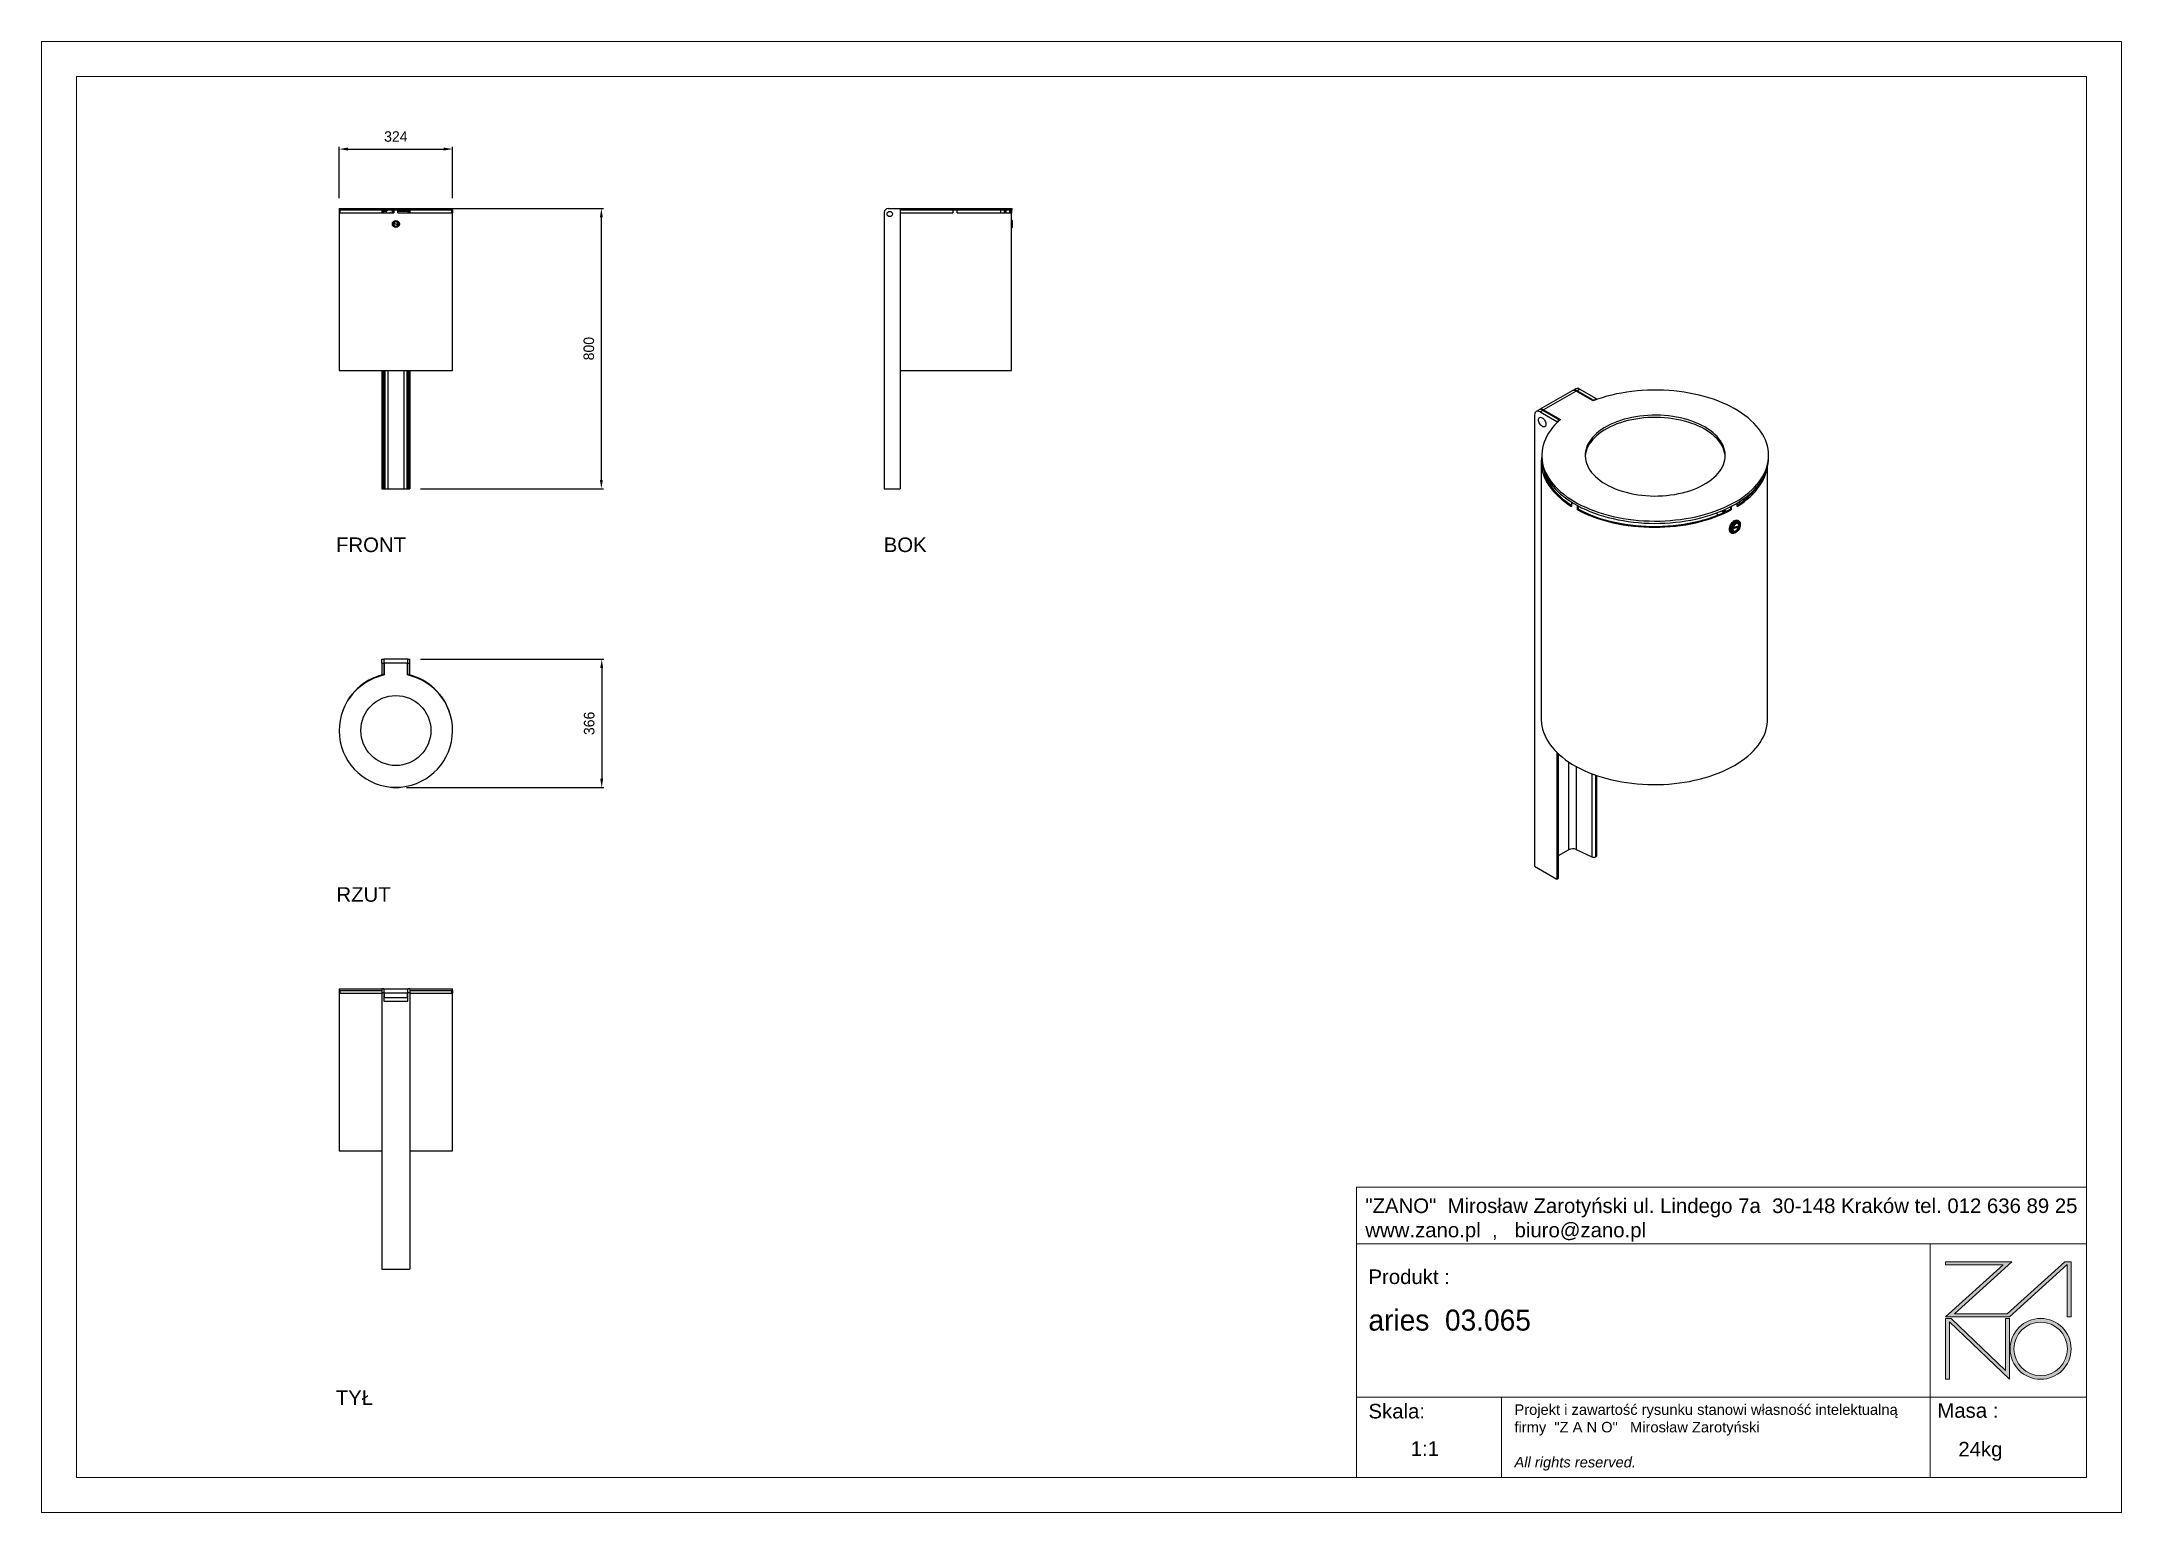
# Model space of a CAD drawing. Header units: millimetres. Extents: x 1935 to 7875, y -196 to 4004.
import ezdxf

# ---------------------------------------------------------------- set-up
doc = ezdxf.new("R2010")
doc.units = ezdxf.units.MM
doc.header["$PDSIZE"] = -1
doc.layers.add('tabelka', color=155, linetype='Continuous')
doc.layers.add('WYMIAR', color=96, linetype='Continuous')
doc.dimstyles.new('1-1', dxfattribs={"dimtxt": 30, "dimasz": 25, "dimexe": 6.25, "dimexo": 30, "dimgap": 20.625, "dimtad": 1, "dimdec": 1, "dimtxsty": 'Standard', "dimcen": 0, "dimclrd": 2, "dimclre": 2, "dimclrt": 2, "dimadec": 0, "dimazin": 0, "dimtfac": 1, "dimtdec": 1, "dimtmove": 0, "dimatfit": 3, "dimfxl": 0, "dimarcsym": 0})

# ---------------------------------------------------------------- blocks, each defined once
blk = doc.blocks.new('zano')
at = {"layer": 'Defpoints', "lineweight": 5}
for points in [[(6270.2, 3716.2), (6270.2, 3707.4), (6434.8, 3707.4), (6270.2, 3558.4), (6452.4, 3558.4), (6617.9, 3708.2), (6617.9, 3558.4), (6628.6, 3558.4), (6628.6, 3716.2), (6610.7, 3716.2), (6446.1, 3567.2), (6295.4, 3567.2), (6459.9, 3716.2), (6270.2, 3716.2), (6270.2, 3707.4)], [(6270.2, 3554.4), (6286.2, 3554.4), (6441.7, 3405.6), (6441.7, 3554.4), (6452.4, 3554.4), (6452.4, 3380.5), (6281, 3544.6), (6281, 3380.5), (6270.2, 3380.5)]]:
    blk.add_hatch(color=251, dxfattribs=at).paths.add_polyline_path(points)
h = blk.add_hatch(color=251, dxfattribs=at)
h.paths.add_polyline_path([(6454.7, 3467.4, 1), (6628.6, 3467.4, 1)])
h.paths.add_polyline_path([(6617.9, 3467.4, -1), (6465.4, 3467.4, -1)], flags=16)
at = {"layer": 'Defpoints', "color": 251, "lineweight": 5}
blk.add_lwpolyline([(6434.8, 3707.4), (6270.2, 3558.4), (6452.4, 3558.4), (6617.9, 3708.2), (6617.9, 3558.4), (6628.6, 3558.4), (6628.6, 3716.2), (6610.7, 3716.2), (6446.1, 3567.2), (6295.4, 3567.2), (6459.9, 3716.2), (6270.2, 3716.2), (6270.2, 3707.4), (6432.1, 3707.4)], dxfattribs=at)
for points in [[(6270.2, 3716.2), (6270.2, 3707.4), (6434.8, 3707.4), (6270.2, 3558.4), (6452.4, 3558.4), (6617.9, 3708.2), (6617.9, 3558.4), (6628.6, 3558.4), (6628.6, 3716.2), (6610.7, 3716.2), (6446.1, 3567.2), (6295.4, 3567.2), (6459.9, 3716.2), (6270.2, 3716.2), (6270.2, 3707.4)], [(6270.2, 3554.4), (6286.2, 3554.4), (6441.7, 3405.6), (6441.7, 3554.4), (6452.4, 3554.4), (6452.4, 3380.5), (6281, 3544.6), (6281, 3380.5), (6270.2, 3380.5)]]:
    blk.add_lwpolyline(points, close=True, dxfattribs=at)
for radius in [87, 76.3]:
    blk.add_circle((6541.7, 3467.4), radius, dxfattribs=at)
blk = doc.blocks.new('TABELA')
at = {"layer": 'tabelka', "lineweight": 5}
for p, q in [((4587.4, 3929.4), (6672.4, 3929.4)), ((4587.4, 3767.6), (4587.4, 3929.4)), ((4587.4, 3929.4), (6672.4, 3929.4)), ((6226.5, 3767.6), (6226.5, 3329)), ((4587.4, 3329), (6672.4, 3329)), ((5001.6, 3329), (5001.6, 3100.4)), ((6226.5, 3329), (6226.5, 3100.4))]:
    blk.add_line(p, q, dxfattribs=at)
blk.add_lwpolyline([(4587.4, 3767.6), (6672.4, 3767.6), (6672.4, 3100.4), (4587.4, 3100.4)], close=True, dxfattribs=at)
blk.add_blockref('zano', (0, 0))
at = {"layer": 'tabelka', "lineweight": 5, "attachment_point": 1}
for s, insert, char_height, width in [('{\\fArial|b0|i0|c238|p34;"ZANO"  Mirosław Zarotyński ul. Lindego 7a  30-148 Kraków tel. 012 636 89 25\\Pwww.zano.pl  ,   biuro@zano.pl}', (4613, 3896.9), 41.595, 2040.38), ('{\\fArial|b0|i0|c238|p34;Produkt : }', (4622, 3694.1), 41.595, 265.273), ('{\\fCentury Gothic|b0|i0|c238|p34;aries  03.065}', (4622, 3579.5), 60, 713.135), ('{\\fArial|b0|i0|c238|p34;Skala: }', (4622, 3310.3), 41.595, 191.675), ('{\\fArial|b0|i0|c238|p34;Masa :}', (6246.7, 3312.2), 41.595, 200.457), ('{\\fArial|b0|i0|c238|p34;1:1}', (4742.5, 3203.5), 41.595, 42.482), ('{\\fArial|b0|i0|c238|p34;24kg}', (6306.7, 3201.8), 41.595, 42.482)]:
    blk.add_mtext(s, dxfattribs=dict(at, insert=insert, char_height=char_height, width=width))
at = {"layer": 'tabelka', "color": 1, "lineweight": 5, "insert": (5038.9, 3308.9), "char_height": 30, "width": 1186.12, "attachment_point": 1}
blk.add_mtext('{\\fArial|b0|i0|c0|p34;Projekt i zawartość rysunku stanowi własność intelektualną firmy \\fArial|b0|i0|c238|p34; "Z A N O"   Mirosław Zarotyński\\fArial|b0|i1|c238|p34;\\P\\PAll rights reserved.}', dxfattribs=at)
blk = doc.blocks.new('izometria')
for p, q in [((-902, 2274.8), (-995.3, 2220.9)), ((-891, 2273.7), (-984.3, 2219.8)), ((-892.1, 2280.5), (-900.3, 2275.7)), ((-842.9, 2245.9), (-891, 2273.7)), ((-889.3, 2274.7), (-881.1, 2279.4)), ((-846.2, 2249.8), (-889.3, 2274.7)), ((-833, 2251.6), (-881.1, 2279.4)), ((-1009.8, 2205.1), (-1009.8, 916.6)), ((-997, 2219.9), (-1005.2, 2215.2)), ((-994.2, 2214.1), (-986, 2218.8)), ((-994.2, 2214.1), (-946.1, 2186.3)), ((-986, 2218.8), (-943, 2194)), ((-984.3, 2219.8), (-936.2, 2192)), ((-984.3, 2217.8), (-984.3, 2219.8)), ((-846.2, 2249.8), (-846.2, 2247.9)), ((-835.6, 2250.1), (-833, 2251.6)), ((-835.6, 2250.1), (-835.6, 2248.6)), ((-833, 2251.6), (-833, 2249.5)), ((-946.1, 2186.3), (-943.5, 2187.8)), ((-946.1, 2186.3), (-946.1, 2182.7)), ((-943.5, 2187.8), (-943.5, 2185.3)), ((-941.2, 2187.5), (-941.2, 2191.1)), ((-941.2, 2188.4), (-940.6, 2188)), ((-989.3, 2089.5), (-989.3, 2083)), ((-341.3, 2083), (-341.3, 2089.5)), ((-990.6, 2071.3), (-990.6, 1336.4)), ((-344.6, 1336.4), (-344.6, 2056)), ((-410.7, 1962.1), (-414.6, 1964.4)), ((-408.3, 1964), (-412.1, 1966.2)), ((-904.4, 1956.7), (-904.4, 1944.4)), ((-887.4, 1934.6), (-887.4, 1946.8)), ((-884.6, 1936.2), (-887.4, 1934.6)), ((-884.6, 1936.2), (-884.6, 1945.3)), ((-487.3, 1922.4), (-489.3, 1918.6)), ((-489.2, 1925.9), (-489.2, 1922.6)), ((-489.2, 1922.6), (-487.7, 1921.7)), ((-484.5, 1920.8), (-484.7, 1920.4)), ((-475.9, 1931.2), (-469.1, 1927.2)), ((-472.6, 1932.6), (-466.2, 1928.9)), ((-469.1, 1927.2), (-466.2, 1928.9)), ((-469.1, 1927.2), (-469, 1927.2)), ((-469.1, 1927.2), (-469.1, 1927.1)), ((-462.7, 1930.1), (-467.5, 1932.9)), ((-457.4, 1932.8), (-451, 1936.4)), ((-450.7, 1942.8), (-450.7, 1936.2)), ((-447.9, 1934.6), (-450.7, 1936.2)), ((-447.9, 1944.3), (-447.9, 1934.6)), ((-430.9, 1944.4), (-430.9, 1953.8)), ((-430.9, 1948.1), (-427.7, 1949.9)), ((-426.4, 1902.8), (-429.2, 1904.5)), ((-423.1, 1953), (-427.8, 1955.7)), ((-449.2, 1869.8), (-446.4, 1868.2)), ((-445.9, 1882.1), (-443.4, 1880.7)), ((-430.1, 1886.8), (-445.8, 1882.5)), ((-444.8, 1885.5), (-442.7, 1884.3)), ((-443.8, 1876), (-441, 1874.3)), ((-427.3, 1885.2), (-443.4, 1880.7)), ((-442.7, 1884.3), (-426.5, 1888.7)), ((-436.4, 1869.2), (-435, 1870)), ((-429, 1895.1), (-431.8, 1896.7)), ((-430.1, 1886.8), (-427.3, 1885.2)), ((-422.3, 1892.1), (-422.3, 1893.7)), ((-946.1, 1241.9), (-946.1, 879.9)), ((-943.5, 1239.4), (-943.5, 881.3)), ((-941.2, 884.6), (-941.2, 1237.2)), ((-912.6, 1214.8), (-912.6, 963.7)), ((-891.2, 1201.8), (-891.2, 964.4)), ((-846.3, 1181), (-846.3, 943.4)), ((-835.6, 1177.1), (-835.6, 943.7)), ((-833, 1176.2), (-833, 945.2)), ((-941.2, 947.2), (-912.6, 963.7)), ((-891.2, 964.4), (-846.3, 943.4)), ((-1009.8, 916.6), (-946.1, 879.9)), ((-835.6, 943.7), (-833, 945.2)), ((-946.1, 879.9), (-943.5, 881.3))]:
    blk.add_line(p, q)
at = {"flags": 128}
for points in [[(-936.2, 2192), (-944.2, 2184.6), (-951.6, 2177), (-958.3, 2169.2), (-964.5, 2161.3), (-969.9, 2153.1), (-974.7, 2144.9), (-978.9, 2136.5), (-982.3, 2128), (-985.1, 2119.4), (-987.1, 2110.8), (-988.5, 2102.1), (-989.2, 2093.4), (-989.1, 2084.7), (-988.4, 2076), (-987, 2067.3), (-984.8, 2058.7), (-982, 2050.1), (-978.5, 2041.6), (-974.3, 2033.3), (-969.4, 2025), (-963.9, 2016.9), (-957.7, 2009), (-950.9, 2001.2), (-943.4, 1993.6), (-935.4, 1986.2), (-926.7, 1979.1), (-917.6, 1972.1), (-907.8, 1965.5), (-897.5, 1959.1), (-886.8, 1953), (-875.5, 1947.2), (-863.8, 1941.7), (-851.6, 1936.5), (-839.1, 1931.7), (-826.2, 1927.1), (-812.9, 1923), (-799.3, 1919.2), (-785.4, 1915.8), (-771.2, 1912.7), (-756.9, 1910.1), (-742.3, 1907.8), (-727.5, 1905.9), (-712.7, 1904.5), (-697.7, 1903.4), (-682.6, 1902.7), (-667.5, 1902.5), (-652.4, 1902.6), (-637.3, 1903.1), (-622.3, 1904.1), (-607.4, 1905.5), (-592.6, 1907.2), (-578, 1909.4), (-563.6, 1911.9), (-549.3, 1914.8), (-535.4, 1918.1), (-521.7, 1921.8), (-508.3, 1925.9), (-495.3, 1930.3), (-482.6, 1935), (-470.3, 1940.1), (-458.5, 1945.5), (-447.1, 1951.2), (-436.2, 1957.2), (-425.7, 1963.5), (-415.8, 1970.1), (-406.5, 1977), (-397.7, 1984), (-389.4, 1991.4), (-381.8, 1998.9), (-374.8, 2006.6), (-368.4, 2014.5), (-362.7, 2022.6), (-357.6, 2030.8), (-353.2, 2039.1), (-349.5, 2047.6), (-346.5, 2056.1), (-344.1, 2064.7), (-342.5, 2073.4), (-341.5, 2082.1), (-341.3, 2090.8), (-341.7, 2099.5), (-342.9, 2108.2), (-344.7, 2116.9), (-347.3, 2125.4), (-350.5, 2134), (-354.5, 2142.4), (-359.1, 2150.7), (-364.4, 2158.8), (-370.3, 2166.9), (-376.8, 2174.7), (-384, 2182.4), (-391.8, 2189.8), (-400.2, 2197.1), (-409.2, 2204.1), (-418.7, 2210.9), (-428.8, 2217.4), (-439.4, 2223.6), (-450.4, 2229.5), (-462, 2235.1), (-474, 2240.5), (-486.3, 2245.4), (-499.1, 2250.1), (-512.3, 2254.4), (-525.7, 2258.3), (-539.5, 2261.9), (-553.6, 2265.1), (-567.9, 2267.9), (-582.4, 2270.3), (-597, 2272.3), (-611.9, 2274), (-626.8, 2275.2), (-641.9, 2276), (-656.9, 2276.5), (-672, 2276.5), (-687.1, 2276.1), (-702.2, 2275.3), (-717.1, 2274.1), (-732, 2272.5), (-746.7, 2270.5), (-761.2, 2268.1), (-775.5, 2265.4), (-789.6, 2262.2), (-803.4, 2258.7), (-816.9, 2254.8), (-830.1, 2250.5), (-842.9, 2245.9)], [(-889.3, 2274.7), (-892.3, 2276.1), (-895.2, 2276.7), (-897.9, 2276.6), (-900.3, 2275.7), (-901.1, 2275.2)], [(-994.2, 2214.1), (-997.2, 2215.5), (-1000.2, 2216.1), (-1002.8, 2216), (-1005.2, 2215.2), (-1007.1, 2213.6), (-1008.6, 2211.3), (-1009.5, 2208.4), (-1009.8, 2205.1)], [(-998.4, 2191.2), (-998.2, 2193.7), (-997.5, 2195.8), (-996.3, 2197.4), (-994.7, 2198.4), (-992.8, 2198.8), (-990.7, 2198.5), (-988.4, 2197.7), (-986.1, 2196.2), (-983.9, 2194.2), (-981.9, 2191.8), (-980.1, 2189.1), (-978.8, 2186.2), (-977.8, 2183.2), (-977.3, 2180.3), (-977.3, 2177.7), (-977.8, 2175.4), (-978.8, 2173.5), (-980.1, 2172.2), (-981.9, 2171.5), (-983.9, 2171.4), (-986.1, 2172), (-988.4, 2173.2), (-990.7, 2174.9), (-992.8, 2177.1), (-994.7, 2179.7), (-996.3, 2182.6), (-997.5, 2185.5), (-998.2, 2188.4), (-998.4, 2191.2)], [(-998.4, 2191.2), (-998.2, 2193.7), (-997.5, 2195.8), (-996.3, 2197.4), (-994.7, 2198.4), (-992.8, 2198.8), (-990.7, 2198.5), (-988.4, 2197.7), (-986.1, 2196.2), (-983.9, 2194.2), (-981.9, 2191.8), (-980.1, 2189.1), (-978.8, 2186.2), (-977.8, 2183.2), (-977.3, 2180.3), (-977.3, 2177.7), (-977.8, 2175.4), (-978.8, 2173.5), (-980.1, 2172.2), (-981.9, 2171.5), (-983.9, 2171.4), (-986.1, 2172), (-988.4, 2173.2), (-990.7, 2174.9), (-992.8, 2177.1), (-994.7, 2179.7), (-996.3, 2182.6), (-997.5, 2185.5), (-998.2, 2188.4), (-998.4, 2191.2)], [(-984.3, 2219.8), (-987.3, 2221.2), (-990.3, 2221.9), (-993, 2221.8), (-995.3, 2220.9), (-996.1, 2220.3)], [(-523.8, 2171.1), (-532.5, 2175.8), (-541.6, 2180.2), (-551.1, 2184.3), (-561, 2188), (-571.3, 2191.4), (-581.9, 2194.5), (-592.8, 2197.1), (-604, 2199.4), (-615.4, 2201.3), (-627, 2202.8), (-638.7, 2203.9), (-650.5, 2204.6), (-662.3, 2204.9), (-674.1, 2204.8), (-686, 2204.3), (-697.7, 2203.4), (-709.3, 2202.1), (-720.8, 2200.4), (-732.1, 2198.3), (-743.2, 2195.8), (-753.9, 2193), (-764.4, 2189.8), (-774.5, 2186.2), (-784.2, 2182.3), (-793.6, 2178.1), (-802.4, 2173.5), (-810.8, 2168.7), (-818.7, 2163.6), (-826, 2158.2), (-832.8, 2152.6), (-839, 2146.7), (-844.5, 2140.7), (-849.5, 2134.5), (-853.8, 2128.1), (-857.4, 2121.6), (-860.3, 2114.9), (-862.6, 2108.2), (-864.2, 2101.4), (-865.1, 2094.6), (-865.2, 2087.8), (-864.7, 2080.9), (-863.5, 2074.1), (-861.6, 2067.4), (-858.9, 2060.7), (-855.7, 2054.1), (-851.7, 2047.7), (-847.1, 2041.4), (-841.8, 2035.3), (-835.9, 2029.3), (-829.5, 2023.6), (-822.4, 2018.1), (-814.8, 2012.8), (-806.7, 2007.9), (-798.1, 2003.2), (-789, 1998.8), (-779.4, 1994.7), (-769.5, 1991), (-759.2, 1987.6), (-748.6, 1984.5), (-737.7, 1981.9), (-726.5, 1979.6), (-715.1, 1977.7), (-703.5, 1976.2), (-691.9, 1975.1), (-680.1, 1974.4), (-668.2, 1974), (-656.4, 1974.2), (-644.5, 1974.7), (-632.8, 1975.6), (-621.2, 1976.9), (-609.7, 1978.6), (-598.4, 1980.7), (-587.4, 1983.2), (-576.6, 1986), (-566.1, 1989.2), (-556, 1992.8), (-546.3, 1996.7), (-537, 2000.9), (-528.1, 2005.5), (-519.7, 2010.3), (-511.8, 2015.4), (-504.5, 2020.8), (-497.7, 2026.4), (-491.6, 2032.3), (-486, 2038.3), (-481.1, 2044.5), (-476.8, 2050.9), (-473.1, 2057.4), (-470.2, 2064), (-467.9, 2070.8), (-466.3, 2077.5), (-465.5, 2084.4), (-465.3, 2091.2), (-465.8, 2098), (-467, 2104.8), (-469, 2111.6), (-471.6, 2118.3), (-474.9, 2124.8), (-478.8, 2131.3), (-483.4, 2137.6), (-488.7, 2143.7), (-494.6, 2149.7), (-501, 2155.4), (-508.1, 2160.9), (-515.7, 2166.2), (-523.8, 2171.1)], [(-523.8, 2164.6), (-532.5, 2169.3), (-541.6, 2173.7), (-551.1, 2177.8), (-561, 2181.5), (-571.3, 2184.9), (-581.9, 2187.9), (-592.8, 2190.6), (-604, 2192.9), (-615.4, 2194.8), (-627, 2196.3), (-638.7, 2197.4), (-650.5, 2198.1), (-662.3, 2198.4), (-674.1, 2198.3), (-686, 2197.8), (-697.7, 2196.9), (-709.3, 2195.6), (-720.8, 2193.9), (-732.1, 2191.8), (-743.2, 2189.3), (-753.9, 2186.4), (-764.4, 2183.2), (-774.5, 2179.7), (-784.2, 2175.8), (-793.6, 2171.5), (-802.4, 2167), (-810.8, 2162.1), (-818.7, 2157), (-826, 2151.7), (-832.8, 2146), (-839, 2140.2), (-844.5, 2134.2), (-849.5, 2127.9), (-853.8, 2121.6), (-857.4, 2115), (-860.3, 2108.4), (-862.6, 2101.7), (-864.2, 2094.9), (-865.1, 2088.1), (-865.2, 2086.2)], [(-943.5, 2187.8), (-942.6, 2188.5), (-941.9, 2189.2), (-941.4, 2190), (-941.2, 2190.8), (-941.3, 2191.7), (-941.6, 2192.5), (-942.2, 2193.3), (-943, 2194)], [(-465.3, 2086.2), (-465.8, 2091.5), (-467, 2098.3), (-469, 2105.1), (-471.6, 2111.7), (-474.9, 2118.3), (-478.8, 2124.8), (-483.4, 2131.1), (-488.7, 2137.2), (-494.6, 2143.1), (-501, 2148.9), (-508.1, 2154.4), (-515.7, 2159.6), (-523.8, 2164.6)], [(-989.3, 2088.5), (-990.2, 2081.3), (-990.6, 2072.5), (-990.4, 2063.7), (-989.4, 2055), (-987.7, 2046.2), (-985.3, 2037.5), (-982.2, 2028.9), (-978.4, 2020.4), (-973.9, 2012), (-968.7, 2003.7), (-962.8, 1995.6), (-956.3, 1987.6), (-949.2, 1979.9), (-941.4, 1972.3), (-933, 1965), (-924, 1957.9), (-914.5, 1951), (-904.4, 1944.4)], [(-989.3, 2083), (-989.1, 2078.2), (-988.4, 2069.5), (-987, 2060.8), (-984.8, 2052.1), (-982, 2043.6), (-978.5, 2035.1), (-974.3, 2026.7), (-969.4, 2018.5), (-963.9, 2010.4), (-957.7, 2002.4), (-950.9, 1994.6), (-943.4, 1987.1), (-935.4, 1979.7), (-926.7, 1972.5), (-917.6, 1965.6), (-907.8, 1959), (-897.5, 1952.6), (-886.8, 1946.5), (-875.5, 1940.6), (-863.8, 1935.1), (-851.6, 1930), (-839.1, 1925.1), (-826.2, 1920.6), (-812.9, 1916.5), (-799.3, 1912.7), (-785.4, 1909.3), (-771.2, 1906.2), (-756.9, 1903.6), (-742.3, 1901.3), (-727.5, 1899.4), (-712.7, 1897.9), (-697.7, 1896.9), (-682.6, 1896.2), (-667.5, 1895.9), (-652.4, 1896.1), (-637.3, 1896.6), (-622.3, 1897.6), (-607.4, 1898.9), (-592.6, 1900.7), (-578, 1902.8), (-563.6, 1905.4), (-549.3, 1908.3), (-535.4, 1911.6), (-521.7, 1915.3), (-508.3, 1919.3), (-495.3, 1923.7), (-482.6, 1928.5), (-470.3, 1933.6), (-458.5, 1939), (-447.1, 1944.7), (-436.2, 1950.7), (-425.7, 1957), (-415.8, 1963.6), (-406.5, 1970.4), (-397.7, 1977.5), (-389.4, 1984.8), (-381.8, 1992.3), (-374.8, 2000.1), (-368.4, 2008), (-362.7, 2016), (-357.6, 2024.2), (-353.2, 2032.6), (-349.5, 2041), (-346.5, 2049.6), (-344.1, 2058.2), (-342.5, 2066.9), (-341.5, 2075.6), (-341.3, 2083)], [(-985, 2052.9), (-983.8, 2046.6), (-981.4, 2038), (-978.3, 2029.5), (-974.6, 2021.1), (-970.1, 2012.8), (-965, 2004.6), (-959.2, 1996.6), (-952.8, 1988.7), (-945.7, 1981.1), (-938.1, 1973.6), (-929.8, 1966.3), (-920.9, 1959.3), (-911.5, 1952.5), (-904.4, 1947.8)], [(-430.9, 1944.4), (-420.9, 1950.9), (-411.4, 1957.7), (-402.5, 1964.8), (-394.2, 1972), (-386.4, 1979.5), (-379.3, 1987.2), (-372.8, 1995.1), (-367, 2003.1), (-361.8, 2011.3), (-357.3, 2019.6), (-353.4, 2028.1), (-350.3, 2036.6), (-347.8, 2045.2), (-347.5, 2046.3)], [(-430.9, 1947.8), (-423.6, 1952.7), (-413.9, 1959.6), (-404.9, 1966.8), (-396.5, 1974.3), (-388.7, 1981.9), (-381.6, 1989.8), (-375.1, 1997.9), (-369.3, 2006.1), (-366.2, 2011)], [(-887.4, 1934.6), (-876.1, 1928.8), (-864.3, 1923.4), (-852.1, 1918.2), (-839.5, 1913.4), (-826.6, 1908.9), (-813.2, 1904.8), (-799.6, 1901.1), (-785.7, 1897.7), (-771.5, 1894.7), (-757.1, 1892.1), (-742.5, 1889.9), (-727.7, 1888.1), (-712.8, 1886.6), (-697.8, 1885.6), (-682.7, 1885), (-667.6, 1884.8), (-652.5, 1885), (-637.5, 1885.6), (-622.5, 1886.6), (-607.6, 1888.1), (-592.8, 1889.9), (-578.2, 1892.1), (-563.8, 1894.7), (-549.6, 1897.7), (-535.7, 1901.1), (-522, 1904.8), (-508.7, 1908.9), (-495.7, 1913.4), (-483.1, 1918.2), (-470.9, 1923.4), (-459.2, 1928.8), (-447.9, 1934.6)], [(-884.6, 1936.2), (-873, 1930.4), (-861, 1924.8), (-848.6, 1919.6), (-835.7, 1914.7), (-822.4, 1910.2), (-808.8, 1906.1), (-794.8, 1902.4), (-780.6, 1899), (-766, 1896.1), (-751.3, 1893.6), (-736.3, 1891.4), (-721.2, 1889.7), (-706, 1888.5), (-690.7, 1887.6), (-675.3, 1887.2), (-659.9, 1887.2), (-644.6, 1887.6), (-629.3, 1888.5), (-614, 1889.7), (-598.9, 1891.4), (-584, 1893.6), (-569.2, 1896.1), (-554.7, 1899), (-540.5, 1902.4), (-526.5, 1906.1), (-512.9, 1910.2), (-499.6, 1914.7), (-486.7, 1919.6), (-474.3, 1924.8), (-462.2, 1930.4), (-450.7, 1936.2)], [(-449.2, 1869.8), (-450.9, 1871.2), (-452.2, 1873.2), (-453, 1875.6), (-453.4, 1878.5), (-453.2, 1881.7), (-452.5, 1885.1), (-451.4, 1888.6), (-449.8, 1892), (-447.8, 1895.2), (-445.5, 1898.2), (-443, 1900.7), (-440.3, 1902.8), (-437.6, 1904.3), (-435, 1905.2), (-432.5, 1905.4), (-430.3, 1905), (-429.2, 1904.5)], [(-436.4, 1869.2), (-436.7, 1869.1), (-439.3, 1867.9), (-441.9, 1867.3), (-444.3, 1867.4), (-446.3, 1868.2), (-448.1, 1869.6), (-449.4, 1871.5), (-450.2, 1874), (-450.5, 1876.9), (-450.4, 1880.1), (-449.7, 1883.5), (-448.5, 1886.9), (-446.9, 1890.4), (-445, 1893.6), (-442.7, 1896.6), (-440.2, 1899.1), (-437.5, 1901.2), (-434.8, 1902.7), (-432.2, 1903.6), (-429.7, 1903.8), (-427.5, 1903.3), (-425.6, 1902.3), (-424, 1900.6), (-423, 1898.4), (-422.4, 1895.7), (-422.3, 1893.7)], [(-422.7, 1888.1), (-423.6, 1884.8), (-424.9, 1881.5), (-426.7, 1878.3), (-428.8, 1875.4), (-431.2, 1872.9), (-433.7, 1870.8), (-436.3, 1869.3), (-438.8, 1868.5), (-441.2, 1868.3), (-443.3, 1868.8), (-445.1, 1869.9), (-446.4, 1871.7), (-447.3, 1873.9), (-447.7, 1876.7), (-447.6, 1879.7), (-446.9, 1883), (-445.8, 1886.3), (-444.2, 1889.6), (-442.2, 1892.6), (-440, 1895.4), (-437.5, 1897.7), (-435, 1899.4), (-432.4, 1900.6), (-429.9, 1901.1), (-427.7, 1901), (-425.7, 1900.1), (-424.2, 1898.7), (-423, 1896.7), (-422.4, 1894.2), (-422.3, 1891.3), (-422.7, 1888.1)], [(-445.9, 1881.7), (-446.3, 1878.7), (-446.1, 1876), (-445.4, 1873.7), (-444.3, 1871.9), (-442.7, 1870.7), (-440.7, 1870.1), (-438.4, 1870.3), (-436, 1871.1), (-433.6, 1872.5), (-431.2, 1874.6), (-429, 1877.1), (-427.1, 1879.9), (-425.5, 1883), (-424.4, 1886.2), (-423.8, 1889.3), (-423.7, 1892.1), (-424.1, 1894.7), (-425.1, 1896.7), (-426.5, 1898.2), (-428.3, 1899.1), (-430.4, 1899.3), (-432.7, 1898.8), (-435.2, 1897.7), (-437.6, 1895.9), (-439.9, 1893.7), (-442, 1891), (-443.7, 1888), (-445.1, 1884.8), (-445.9, 1881.7)], [(-443.4, 1880.7), (-443.4, 1878.3), (-442.7, 1876.2), (-441.6, 1874.8), (-440.1, 1873.9), (-438.2, 1873.8), (-436.1, 1874.4), (-433.9, 1875.6), (-431.8, 1877.4), (-429.9, 1879.7), (-428.4, 1882.4), (-427.3, 1885.2)], [(-426.5, 1888.7), (-426.6, 1891.2), (-427.3, 1893.2), (-428.4, 1894.7), (-429.9, 1895.5), (-431.8, 1895.6), (-433.9, 1895.1), (-436.1, 1893.8), (-438.2, 1892), (-440, 1889.7), (-441.6, 1887), (-442.7, 1884.3)], [(-428, 1885.6), (-427.3, 1887.8), (-427, 1888.6)], [(-990.6, 1336.4), (-990.6, 1334.2), (-990.1, 1325.5), (-988.8, 1316.7), (-986.9, 1308.1), (-984.2, 1299.5), (-980.9, 1290.9), (-976.9, 1282.5), (-972.1, 1274.2), (-966.8, 1266), (-960.7, 1258), (-954, 1250.2), (-946.7, 1242.5), (-938.8, 1235.1), (-930.3, 1227.8), (-921.2, 1220.9), (-911.5, 1214.1), (-901.3, 1207.7), (-890.6, 1201.5), (-879.4, 1195.6), (-867.7, 1190), (-855.6, 1184.8), (-843.1, 1179.8), (-830.2, 1175.3), (-817, 1171), (-803.4, 1167.2), (-789.5, 1163.7), (-775.3, 1160.6), (-760.9, 1157.9), (-746.3, 1155.5), (-731.6, 1153.6), (-716.7, 1152.1), (-701.6, 1151), (-686.6, 1150.2), (-671.4, 1149.9), (-656.3, 1150), (-641.2, 1150.5), (-626.1, 1151.5), (-611.1, 1152.8), (-596.3, 1154.5), (-581.6, 1156.7), (-567.1, 1159.2), (-552.8, 1162.1), (-538.8, 1165.4), (-525.1, 1169.1), (-511.6, 1173.1), (-498.5, 1177.5), (-485.8, 1182.3), (-473.5, 1187.3), (-461.6, 1192.8), (-450.2, 1198.5), (-439.2, 1204.5)], [(-439.2, 1204.5), (-428.8, 1210.9), (-418.9, 1217.5), (-409.5, 1224.3), (-400.7, 1231.4), (-392.4, 1238.8), (-384.8, 1246.3), (-377.8, 1254.1), (-371.4, 1262), (-365.7, 1270.1), (-360.7, 1278.3), (-356.3, 1286.7), (-352.6, 1295.2), (-349.6, 1303.8), (-347.3, 1312.4), (-345.7, 1321.1), (-344.8, 1329.8), (-344.6, 1336.4)]]:
    blk.add_lwpolyline(points, dxfattribs=at)
for centre, radius, start, end in [((-897.4, 2264.7), 11.1, 54.38242, 114.30712), ((-887.5, 2270.4), 11.1, 54.38242, 114.30712), ((-992.4, 2209.8), 11.1, 54.38242, 114.30712), ((-841.3, 2261.2), 12.5, 246.35353, 297.16445), ((-465.3, 1930.5), 1.86, 241.00054, 256.96963), ((-440.7, 1880.5), 5.5, 185.33779, 235.77023), ((-443.1, 1882.5), 10.7, 263.7538, 309.53372), ((-434.2, 1892.1), 5.26, 62.95902, 115.94371), ((-436.4, 1893), 10, 348.77506, 37.94817), ((-901.2, 941.6), 24.9, 66.29904, 117.1668), ((-841.3, 954.8), 12.5, 246.29904, 297.1668), ((-945.1, 884.9), 3.88, 293.16677, 355.51309)]:
    blk.add_arc(centre, radius, start, end)
blk = doc.blocks.new('front')
for p, q in [((1101.2, 1523.1), (1101.2, 1519.1)), ((1101.2, 1523.1), (1425.2, 1523.1)), ((1101.2, 1519.1), (1425.2, 1519.1)), ((1101.7, 1519.1), (1101.7, 1061.1)), ((1101.8, 1511.1), (1101.8, 1519.1)), ((1101.8, 1511.1), (1257.2, 1511.1)), ((1103.8, 1511.1), (1103.8, 1519.1)), ((1223.2, 1519.1), (1223.2, 1511.1)), ((1225, 1519.1), (1225, 1511.1)), ((1229, 1511.1), (1229, 1519.1)), ((1236, 1515.1), (1229, 1515.1)), ((1230.2, 1519.1), (1230.2, 1515.1)), ((1238.5, 1517.3), (1241.5, 1519.1)), ((1245.7, 1511.1), (1248, 1512.4)), ((1248, 1512.4), (1248.8, 1511.1)), ((1256.1, 1511.1), (1252.9, 1516.5)), ((1257.2, 1515.1), (1253.7, 1515.1)), ((1257.2, 1519.1), (1257.2, 1511.1)), ((1269.2, 1511.1), (1269.2, 1519.1)), ((1297.4, 1515.1), (1269.2, 1515.1)), ((1269.2, 1511.1), (1424.6, 1511.1)), ((1296.2, 1515.1), (1296.2, 1519.1)), ((1297.4, 1519.1), (1297.4, 1511.1)), ((1301.4, 1519.1), (1301.4, 1511.1)), ((1303.2, 1519.1), (1303.2, 1511.1)), ((1422.6, 1519.1), (1422.6, 1511.1)), ((1424.6, 1519.1), (1424.6, 1511.1)), ((1424.7, 1061.1), (1424.7, 1519.1)), ((1425.2, 1519.1), (1425.2, 1523.1)), ((1268.7, 1476.6), (1257.2, 1479.6)), ((1257.7, 1481.5), (1269.2, 1478.6)), ((1101.7, 1061.1), (1263.2, 1061.1)), ((1223.2, 1061.1), (1223.2, 723.1)), ((1225, 1061.1), (1225, 723.1)), ((1229, 1061.1), (1229, 723.1)), ((1232, 1061.1), (1232, 723.1)), ((1240, 1061.1), (1240, 723.1)), ((1263.2, 1061.1), (1424.7, 1061.1)), ((1286.4, 1061.1), (1286.4, 723.1)), ((1294.4, 1061.1), (1294.4, 723.1)), ((1297.4, 1061.1), (1297.4, 723.1)), ((1301.4, 1061.1), (1301.4, 723.1)), ((1303.2, 1061.1), (1303.2, 723.1)), ((1223.2, 723.1), (1225, 723.1)), ((1225, 723.1), (1229, 723.1)), ((1229, 723.1), (1232, 723.1)), ((1232, 723.1), (1240, 723.1)), ((1240, 723.1), (1286.4, 723.1)), ((1286.4, 723.1), (1294.4, 723.1)), ((1294.4, 723.1), (1297.4, 723.1)), ((1297.4, 723.1), (1301.4, 723.1)), ((1301.4, 723.1), (1303.2, 723.1))]:
    blk.add_line(p, q)
for radius in [10, 9, 8]:
    blk.add_circle((1263.2, 1479.1), radius)
for centre, radius, start, end in [((1242.5, 1510.4), 8, 120.34051, 175.36596), ((1246, 1512.5), 8, 30.34051, 55.91653), ((1263.2, 1479.1), 6, 354.93458, 155.74644), ((1263.2, 1479.1), 6, 174.93458, 335.74644)]:
    blk.add_arc(centre, radius, start, end)
blk = doc.blocks.new('bok')
for p, q in [((299.3, 1512.1), (299.3, 723.1)), ((310.3, 1523.1), (344.3, 1523.1)), ((344.3, 1523.1), (665, 1523.1)), ((344.3, 1523.1), (344.3, 723.1)), ((344.3, 1519.1), (665, 1519.1)), ((344.3, 1511.1), (495.3, 1511.1)), ((495.3, 1519.1), (495.3, 1511.1)), ((507.3, 1511.1), (507.3, 1519.1)), ((507.3, 1511.1), (662.7, 1511.1)), ((632, 1511.1), (632, 1519.1)), ((642, 1519.1), (642, 1511.1)), ((642.8, 1517.3), (642.8, 1519.1)), ((642.8, 1517.3), (644.8, 1517.3)), ((642.8, 1511.1), (642.8, 1517.3)), ((644.8, 1517.3), (644.8, 1519.1)), ((644.8, 1511.1), (644.8, 1517.3)), ((647, 1511.1), (647, 1519.1)), ((657, 1519.1), (657, 1511.1)), ((660.7, 1519.1), (660.7, 1511.1)), ((662.7, 1519.1), (662.7, 1511.1)), ((662.8, 1489.1), (662.8, 1519.1)), ((664.8, 1489.1), (662.8, 1489.1)), ((662.8, 1469.1), (662.8, 1489.1)), ((662.8, 1487.1), (662.8, 1487.1)), ((665.8, 1488.1), (664.8, 1489.1)), ((664.8, 1469.1), (664.8, 1489.1)), ((665, 1519.1), (665, 1523.1)), ((665.8, 1470.1), (665.8, 1488.1)), ((662.6, 1483.1), (662.8, 1483.1)), ((662.8, 1479), (662.6, 1479)), ((662.7, 1472.2), (662.8, 1472.2)), ((662.8, 1469.1), (664.8, 1469.1)), ((662.8, 1061.1), (662.8, 1469.1)), ((664.8, 1469.1), (665.8, 1470.1)), ((344.3, 1061.1), (662.8, 1061.1)), ((299.3, 723.1), (344.3, 723.1))]:
    blk.add_line(p, q)
blk.add_circle((314.8, 1507.6), 7.5)
blk.add_arc((310.3, 1512.1), 11, 90, 180)
for points, knots in [([(662.8, 1487.1), (662.8, 1487.1), (662.8, 1487.2), (662.8, 1486.7), (662.7, 1485.4), (662.6, 1483.3), (662.6, 1481.1), (662.6, 1479.7), (662.6, 1479.1)], [0, 0, 0, 0, 0.005723, 0.220151, 0.434579, 0.649235, 0.863992, 1, 1, 1, 1]), ([(662.6, 1479.1), (662.6, 1478.2), (662.6, 1476.4), (662.6, 1474), (662.7, 1472.2), (662.8, 1471.2), (662.8, 1471.2), (662.8, 1471.2)], [0, 0, 0, 0, 0.2146585, 0.4293105, 0.6441282, 0.859054, 1, 1, 1, 1])]:
    blk.add_open_spline(points, degree=3, knots=knots)
blk = doc.blocks.new('tyl')
for p, q in [((-69.3, -465), (-69.3, -469)), ((-69.3, -465), (52.7, -465)), ((-69.3, -469), (52.7, -469)), ((-68.8, -469), (-68.8, -927)), ((-68.7, -477), (-68.7, -469)), ((-66.7, -477), (-66.7, -469)), ((58.5, -465), (52.7, -465)), ((52.7, -465), (52.7, -476)), ((58.5, -465), (59.7, -465)), ((58.5, -465), (58.5, -476)), ((58.5, -469), (59.7, -469)), ((59.7, -473), (58.5, -473)), ((59.7, -476), (59.7, -465)), ((59.7, -465), (125.7, -465)), ((125.7, -465), (125.7, -476)), ((125.7, -465), (126.9, -465)), ((125.7, -469), (126.9, -469)), ((126.9, -473), (125.7, -473)), ((126.9, -476), (126.9, -465)), ((132.7, -465), (126.9, -465)), ((132.7, -465), (254.7, -465)), ((132.7, -465), (132.7, -476)), ((132.7, -469), (254.7, -469)), ((252.1, -469), (252.1, -477)), ((254.1, -469), (254.1, -477)), ((254.2, -927), (254.2, -469)), ((254.7, -469), (254.7, -465)), ((-68.7, -477), (52.7, -477)), ((58.5, -476), (52.7, -476)), ((52.7, -476), (52.7, -1265)), ((58.5, -476), (58.5, -500)), ((58.5, -488), (59.7, -488)), ((58.5, -500), (126.9, -500)), ((59.7, -476), (59.7, -489)), ((59.7, -476), (125.7, -476)), ((59.7, -489), (125.7, -489)), ((125.7, -489), (125.7, -476)), ((125.7, -488), (126.9, -488)), ((132.7, -476), (126.9, -476)), ((126.9, -500), (126.9, -476)), ((132.7, -476), (132.7, -1265)), ((132.7, -477), (254.1, -477)), ((-68.8, -927), (52.7, -927)), ((132.7, -927), (254.2, -927)), ((52.7, -1265), (132.7, -1265))]:
    blk.add_line(p, q)
blk = doc.blocks.new('rzut')
for p, q in [((-373.7, 513.2), (-373.7, 524.2)), ((-373.7, 524.2), (-367.9, 524.2)), ((-373.7, 513.2), (-367.9, 513.2)), ((-373.7, 513.2), (-373.7, 479.2)), ((-373.7, 479.2), (-371.9, 479.2)), ((-367.9, 524.2), (-367.9, 513.2)), ((-366.7, 524.2), (-367.9, 524.2)), ((-366.7, 516.2), (-367.9, 516.2)), ((-367.9, 513.2), (-367.9, 482.8)), ((-367.9, 501.2), (-366.7, 501.2)), ((-366.7, 494.2), (-367.9, 482.8)), ((-366.7, 513.2), (-366.7, 524.2)), ((-300.7, 524.2), (-366.7, 524.2)), ((-366.7, 513.2), (-366.7, 479.2)), ((-300.7, 513.2), (-366.7, 513.2)), ((-300.7, 524.2), (-300.7, 513.2)), ((-299.5, 524.2), (-300.7, 524.2)), ((-299.5, 516.2), (-300.7, 516.2)), ((-300.7, 479.2), (-300.7, 513.2)), ((-300.7, 501.2), (-299.5, 501.2)), ((-299.5, 482.8), (-300.7, 494.2)), ((-299.5, 513.2), (-299.5, 524.2)), ((-299.5, 524.2), (-293.7, 524.2)), ((-299.5, 513.2), (-293.7, 513.2)), ((-299.5, 482.8), (-299.5, 513.2)), ((-295.5, 479.2), (-293.7, 479.2)), ((-293.7, 513.2), (-293.7, 524.2)), ((-293.7, 479.2), (-293.7, 513.2)), ((-343.7, 158.9), (-343.7, 158.8)), ((-343.7, 158.8), (-342.7, 157.8)), ((-343.7, 158.8), (-341.4, 158.8)), ((-342.7, 157.8), (-324.7, 157.8)), ((-326.1, 158.8), (-323.7, 158.8)), ((-324.7, 157.8), (-323.7, 158.8)), ((-323.7, 158.8), (-323.7, 158.9))]:
    blk.add_line(p, q)
at = {"flags": 128}
for points in [[(-366.7, 480.4), (-367.8, 480.2), (-370.1, 479.6)], [(-297.3, 479.6), (-299.7, 480.2), (-300.7, 480.4)]]:
    blk.add_lwpolyline(points, dxfattribs=at)
blk.add_circle((-333.7, 320.6), 100)
for centre, radius, start, end in [((-333.7, 320.6), 162, 101.75363, 78.24637), ((-333.7, 322.3), 161.5, 103.67373, 162.97587), ((-371.9, 483.2), 4, 270, 353.90985), ((-371.9, 483.2), 4, 353.90985, 354), ((-295.5, 483.2), 4, 186.09015, 270), ((-295.5, 483.2), 4, 186, 186.09015), ((-333.7, 322.3), 161.5, 17.02413, 76.32627)]:
    blk.add_arc(centre, radius, start, end)
blk = doc.blocks.new('*D8')
at = {"layer": 'Defpoints', "color": 0}
for p in [(2986.6, 3527.4), (3533.6, 3527.4), (2986.6, 2727.4)]:
    blk.add_point(p, dxfattribs=at)
at = {"layer": 'WYMIAR', "color": 2, "lineweight": -2}
for p, q in [((3016.6, 3527.4), (3539.8, 3527.4)), ((3533.6, 2752.4), (3533.6, 3502.4)), ((3016.6, 2727.4), (3539.8, 2727.4))]:
    blk.add_line(p, q, dxfattribs=at)
at = {"layer": 'WYMIAR', "color": 2}
for points in [[(3529.4, 3502.4), (3537.7, 3502.4), (3533.6, 3527.4)], [(3529.4, 2752.4), (3537.7, 2752.4), (3533.6, 2727.4)]]:
    blk.add_solid(points, dxfattribs=at)
at = {"layer": 'WYMIAR', "color": 2, "insert": (3497.9, 3127.4), "char_height": 30, "attachment_point": 5, "rotation": 90}
blk.add_mtext('800', dxfattribs=at)
blk = doc.blocks.new('*D9')
at = {"layer": 'Defpoints', "color": 0}
for p in [(2986.6, 2240.5), (2946.6, 1874), (3534.6, 1874)]:
    blk.add_point(p, dxfattribs=at)
at = {"layer": 'WYMIAR', "color": 2, "lineweight": -2}
for p, q in [((3016.6, 2240.5), (3540.8, 2240.5)), ((3534.6, 2215.5), (3534.6, 1899)), ((2976.6, 1874), (3540.8, 1874))]:
    blk.add_line(p, q, dxfattribs=at)
at = {"layer": 'WYMIAR', "color": 2}
for points in [[(3530.4, 2215.5), (3538.7, 2215.5), (3534.6, 2240.5)], [(3530.4, 1899), (3538.7, 1899), (3534.6, 1874)]]:
    blk.add_solid(points, dxfattribs=at)
at = {"layer": 'WYMIAR', "color": 2, "insert": (3498.9, 2057.3), "char_height": 30, "attachment_point": 5, "rotation": 90}
blk.add_mtext('366', dxfattribs=at)
blk = doc.blocks.new('*D10')
at = {"layer": 'Defpoints', "color": 0}
for p in [(3108.6, 3697.3), (2784.6, 3527.4), (3108.6, 3527.4)]:
    blk.add_point(p, dxfattribs=at)
at = {"layer": 'WYMIAR', "color": 2, "lineweight": -2}
for p, q in [((2784.6, 3557.4), (2784.6, 3703.6)), ((2809.6, 3697.3), (3083.6, 3697.3)), ((3108.6, 3557.4), (3108.6, 3703.6))]:
    blk.add_line(p, q, dxfattribs=at)
at = {"layer": 'WYMIAR', "color": 2}
for points in [[(2809.6, 3701.5), (2809.6, 3693.1), (2784.6, 3697.3)], [(3083.6, 3701.5), (3083.6, 3693.1), (3108.6, 3697.3)]]:
    blk.add_solid(points, dxfattribs=at)
at = {"layer": 'WYMIAR', "color": 2, "insert": (2946.6, 3732.9), "char_height": 30, "attachment_point": 5}
blk.add_mtext('324', dxfattribs=at)

msp = doc.modelspace()

# ---------------------------------------------------------------- linework, layer by layer
at = {"layer": 'tabelka', "lineweight": 5}
for points in [[(1934.86, 4004.18), (7874.86, 4004.18), (7874.86, -195.82), (1934.86, -195.82)], [(2034.86, 3904.18), (7774.86, 3904.18), (7774.86, -95.82), (2034.86, -95.82)]]:
    msp.add_lwpolyline(points, close=True, dxfattribs=at)

# ---------------------------------------------------------------- block references
for name, p in [('front', (1683.42, 2004.3)), ('bok', (4042.3, 2004.3)), ('izometria', (7208.67, 732.58)), ('rzut', (3280.36, 1716.26)), ('tyl', (2853.92, 1763.94)), ('TABELA', (1102.48, -3196.22))]:
    msp.add_blockref(name, p)

# ---------------------------------------------------------------- texts
at = {"layer": 'WYMIAR', "char_height": 41.5951, "width": 196.5247, "attachment_point": 1}
for s, insert in [('{\\f@Arial Unicode MS|b0|i0|c238|p34;FRONT}', (2775.74, 2588.14)), ('{\\f@Arial Unicode MS|b0|i0|c238|p34;BOK}', (4340.04, 2588.14)), ('{\\f@Arial Unicode MS|b0|i0|c238|p34;RZUT}', (2777.02, 1589.53)), ('{\\f@Arial Unicode MS|b0|i0|c238|p34;TYŁ}', (2774.89, 152.73))]:
    msp.add_mtext(s, dxfattribs=dict(at, insert=insert))

# ---------------------------------------------------------------- dimensions: what is measured, and where the dimension line sits
at = {"layer": 'WYMIAR'}
dim = msp.add_linear_dim(base=(3108.63, 3697.32), p1=(2784.63, 3527.38), p2=(3108.63, 3527.38), dimstyle='1-1', dxfattribs=at)
dim.commit()
dim.dimension.update_dxf_attribs({"geometry": '*D10', "text_midpoint": (2946.63, 3732.94)})
dim = msp.add_linear_dim(base=(3533.56, 3527.38), p1=(2986.63, 2727.38), p2=(2986.63, 3527.38), angle=90, dimstyle='1-1', dxfattribs=at)
dim.commit()
dim.dimension.update_dxf_attribs({"geometry": '*D8', "text_midpoint": (3497.94, 3127.38)})
dim = msp.add_linear_dim(base=(3534.56, 1874.04), p1=(2986.63, 2240.47), p2=(2946.63, 1874.04), angle=90, text='366', dimstyle='1-1', dxfattribs=at)
dim.commit()
dim.dimension.update_dxf_attribs({"geometry": '*D9', "text_midpoint": (3498.94, 2057.25)})

doc.saveas('drawing.dxf')
